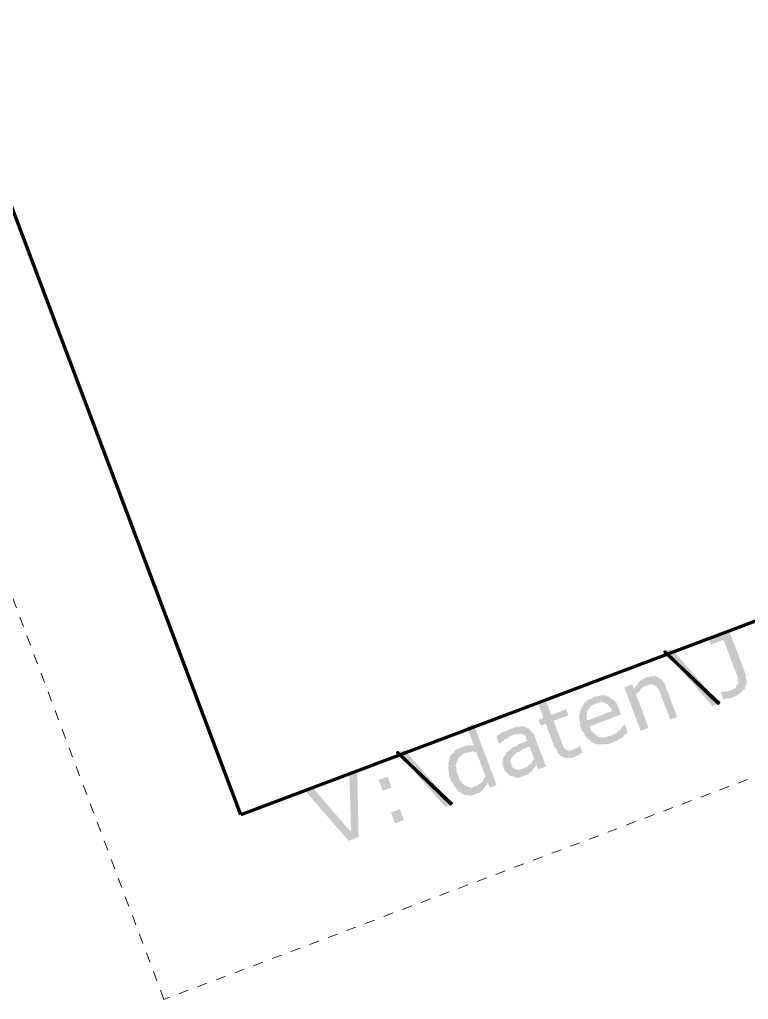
# Model space of a CAD drawing. Header units: metres. Extents: x -47 to 309, y -25 to 105.
# Drawn here: x 140.4 to 147.71, y -24.12 to -14.28 of the extents above; entities that cross this region are included whole.
import ezdxf

# ---------------------------------------------------------------- set-up
doc = ezdxf.new("R2010")
doc.units = ezdxf.units.M
doc.linetypes.add('AUSGEZOGEN', pattern=[0])
doc.linetypes.add('PUNKT2_S9', pattern=[0.001, 0, -0.001])
doc.layers.add('XR$1$STANDARD_1', color=7, linetype='AUSGEZOGEN', lineweight=25)

msp = doc.modelspace()

# ---------------------------------------------------------------- hatches: boundary and pattern name
at = {"layer": 'XR$1$STANDARD_1', "linetype": 'AUSGEZOGEN', "lineweight": 200, "transparency": 33554687}
h = msp.add_hatch(color=7, dxfattribs=at)
h.set_gradient(color2=(0, 0, 0), one_color=1)
h.paths.add_polyline_path([(147.5186, -20.4197), (147.3107, -20.4981), (147.3331, -20.5575), (147.4618, -20.509), (147.6074, -20.8952), (147.6012, -20.9088), (147.6124, -20.9385), (147.6062, -20.9522), (147.5902, -20.9695), (147.584, -20.9832), (147.5778, -20.9968), (147.5283, -21.0155), (147.6806, -20.9694), (147.6867, -20.9558), (147.6929, -20.9421), (147.6954, -20.9186), (147.6842, -20.8889), (147.6866, -20.8653), (147.6829, -20.8554)], flags=0)
h = msp.add_hatch(color=7, dxfattribs=at)
h.set_gradient(color2=(0, 0, 0), one_color=1)
h.paths.add_polyline_path([(146.8737, -20.6289), (147.4195, -21.147), (146.943, -20.6027)], flags=0)
h = msp.add_hatch(color=7, dxfattribs=at)
h.set_gradient(color2=(0, 0, 0), one_color=1)
h.paths.add_polyline_path([(147.3502, -21.1731), (146.8737, -20.6289), (147.4096, -21.1507)], flags=0)
h = msp.add_hatch(color=7, dxfattribs=at)
h.set_gradient(color2=(0, 0, 0), one_color=1)
h.paths.add_polyline_path([(146.5447, -20.9564), (146.4655, -20.9863), (146.6297, -21.422), (146.7089, -21.3921), (146.5858, -21.0654), (146.5919, -21.0517), (146.5981, -21.0381), (146.608, -21.0344), (146.6241, -21.017), (146.6303, -21.0033), (146.6463, -20.986), (146.6959, -20.9673), (146.8308, -20.9052), (146.5634, -21.0059)], flags=0)
h = msp.add_hatch(color=7, dxfattribs=at)
h.set_gradient(color2=(0, 0, 0), one_color=1)
h.paths.add_polyline_path([(146.6858, -20.8806), (146.6697, -20.898), (146.6301, -20.9129), (146.614, -20.9303), (146.598, -20.9477), (146.5918, -20.9613), (146.5757, -20.9787), (146.5696, -20.9923), (146.5634, -21.0059), (146.8308, -20.9052), (146.8171, -20.899), (146.8134, -20.8891), (146.7998, -20.8829), (146.7861, -20.8767), (146.7725, -20.8706), (146.7527, -20.878), (146.739, -20.8719), (146.6994, -20.8868)], flags=0)
h = msp.add_hatch(color=7, dxfattribs=at)
h.set_gradient(color2=(0, 0, 0), one_color=1)
h.paths.add_polyline_path([(146.8308, -20.9052), (146.6959, -20.9673), (146.7355, -20.9524), (146.7491, -20.9586), (146.7627, -20.9647), (146.7764, -20.9709), (146.79, -20.9771), (146.7937, -20.987), (146.8111, -21.003), (146.9268, -21.31), (146.9961, -21.2839), (146.8655, -20.9373), (146.8519, -20.9311), (146.8444, -20.9113)], flags=0)
h = msp.add_hatch(color=7, dxfattribs=at)
h.set_gradient(color2=(0, 0, 0), one_color=1)
h.paths.add_polyline_path([(147.4317, -21.0293), (147.4616, -21.1085), (147.5111, -21.0898), (147.5148, -21.0997), (147.594, -21.0699), (147.6101, -21.0525), (147.6398, -21.0413), (147.646, -21.0277), (147.6522, -21.014), (147.672, -21.0066), (147.6781, -20.9929), (147.6744, -20.983), (147.6806, -20.9694), (147.5283, -21.0155), (147.4986, -21.0267), (147.4751, -21.0242), (147.4552, -21.0317)], flags=0)
h = msp.add_hatch(color=7, dxfattribs=at)
h.set_gradient(color2=(0, 0, 0), one_color=1)
h.paths.add_polyline_path([(145.6842, -21.1337), (145.6049, -21.1636), (145.6535, -21.2923), (145.6039, -21.311), (145.6263, -21.3704), (145.6759, -21.3518), (145.7654, -21.5894), (145.7791, -21.5956), (145.7977, -21.6451), (145.8151, -21.6612), (145.8188, -21.6711), (145.9537, -21.6089), (145.9141, -21.6239), (145.9005, -21.6177), (145.8906, -21.6214), (145.8732, -21.6053), (145.8559, -21.5893), (145.7551, -21.3219), (145.9036, -21.2659), (145.8812, -21.2065), (145.7327, -21.2625)], flags=0)
h = msp.add_hatch(color=7, dxfattribs=at)
h.set_gradient(color2=(0, 0, 0), one_color=1)
h.paths.add_polyline_path([(146.1609, -21.0784), (146.1449, -21.0958), (146.0954, -21.1145), (146.0892, -21.1281), (146.0694, -21.1356), (146.0632, -21.1492), (146.057, -21.1628), (146.041, -21.1802), (146.0348, -21.1939), (146.1772, -21.1515), (146.2366, -21.1291), (146.2502, -21.1353), (146.2639, -21.1414), (146.2775, -21.1476), (146.2911, -21.1538), (146.3048, -21.16), (146.3122, -21.1798), (146.3259, -21.1859), (146.3408, -21.2255), (146.0932, -21.3189), (146.4138, -21.2093), (146.3915, -21.1499), (146.3741, -21.1338), (146.3704, -21.1239), (146.353, -21.1079), (146.3393, -21.1017), (146.3257, -21.0955), (146.322, -21.0856), (146.3083, -21.0794), (146.2947, -21.0733), (146.2811, -21.0671), (146.2575, -21.0647), (146.2476, -21.0684), (146.2241, -21.066), (146.1845, -21.0809)], flags=0)
h = msp.add_hatch(color=7, dxfattribs=at)
h.set_gradient(color2=(0, 0, 0), one_color=1)
h.paths.add_polyline_path([(146.0348, -21.1939), (146.0286, -21.2075), (146.0225, -21.2211), (146.0163, -21.2348), (146.02, -21.2447), (146.0138, -21.2583), (146.0114, -21.2818), (146.0151, -21.2917), (146.0127, -21.3153), (146.0239, -21.345), (146.0215, -21.3685), (146.0439, -21.4279), (146.0612, -21.444), (146.0724, -21.4737), (146.0898, -21.4898), (146.0935, -21.4997), (146.1072, -21.5059), (146.1245, -21.5219), (146.1283, -21.5318), (146.1419, -21.538), (146.1555, -21.5442), (146.3338, -21.477), (146.3102, -21.4746), (146.2607, -21.4932), (146.2471, -21.4871), (146.2372, -21.4908), (146.2236, -21.4846), (146.2, -21.4822), (146.1963, -21.4723), (146.1826, -21.4661), (146.1653, -21.45), (146.1516, -21.4439), (146.1479, -21.434), (146.1343, -21.4278), (146.1156, -21.3783), (146.4325, -21.2588), (146.4138, -21.2093), (146.0932, -21.3189), (146.0858, -21.2991), (146.0882, -21.2755), (146.0845, -21.2656), (146.0906, -21.252), (146.0931, -21.2284), (146.0992, -21.2148), (146.1153, -21.1974), (146.1215, -21.1838), (146.1277, -21.1702), (146.1772, -21.1515)], flags=0)
h = msp.add_hatch(color=7, dxfattribs=at)
h.set_gradient(color2=(0, 0, 0), one_color=1)
h.paths.add_polyline_path([(144.9525, -21.353), (144.8832, -21.3791), (144.9541, -21.5672), (144.7362, -21.6494), (144.7301, -21.663), (144.714, -21.6804), (144.7115, -21.7039), (144.8799, -21.6404), (144.9034, -21.6429), (144.943, -21.628), (144.9567, -21.6341), (144.9802, -21.6366), (145.0735, -21.8841), (145.0636, -21.8879), (145.0574, -21.9015), (145.0513, -21.9151), (145.0352, -21.9325), (145.029, -21.9461), (145.0092, -21.9536), (144.9932, -21.971), (144.9634, -21.9822), (144.8285, -22.0443), (145.0959, -21.9435), (145.1146, -21.9931), (145.1839, -21.9669)], flags=0)
h = msp.add_hatch(color=7, dxfattribs=at)
h.set_gradient(color2=(0, 0, 0), one_color=1)
h.paths.add_polyline_path([(145.313, -21.4093), (145.2338, -21.4392), (145.2177, -21.4566), (145.188, -21.4678), (145.1819, -21.4814), (145.208, -21.5507), (145.2278, -21.5433), (145.234, -21.5296), (145.2538, -21.5222), (145.2599, -21.5085), (145.2797, -21.5011), (145.2995, -21.4936), (145.3057, -21.48), (145.3354, -21.4688), (145.5, -21.3954), (145.4864, -21.3892), (145.4728, -21.3831), (145.4492, -21.3806), (145.4356, -21.3744), (145.4158, -21.3819), (145.4022, -21.3757), (145.3328, -21.4019)], flags=0)
h = msp.add_hatch(color=7, dxfattribs=at)
h.set_gradient(color2=(0, 0, 0), one_color=1)
h.paths.add_polyline_path([(145.5, -21.3954), (145.3354, -21.4688), (145.375, -21.4538), (145.3887, -21.46), (145.4184, -21.4488), (145.432, -21.455), (145.4556, -21.4574), (145.4593, -21.4673), (145.4729, -21.4735), (145.4916, -21.523), (145.4025, -21.5566), (145.3963, -21.5702), (145.3765, -21.5777), (145.3369, -21.5926), (145.3307, -21.6062), (145.3109, -21.6137), (145.3047, -21.6273), (145.2849, -21.6348), (145.2787, -21.6484), (145.2726, -21.6621), (145.2565, -21.6795), (145.514, -21.5824), (145.5588, -21.7012), (145.5526, -21.7149), (145.5365, -21.7322), (145.5303, -21.7459), (145.5143, -21.7632), (145.5044, -21.767), (145.4982, -21.7806), (145.4487, -21.7993), (145.3039, -21.8652), (145.5812, -21.7607), (145.5998, -21.8102), (145.679, -21.7803), (145.5559, -21.4535), (145.5422, -21.4474), (145.5348, -21.4275), (145.5211, -21.4214), (145.5174, -21.4115)], flags=0)
h = msp.add_hatch(color=7, dxfattribs=at)
h.set_gradient(color2=(0, 0, 0), one_color=1)
h.paths.add_polyline_path([(146.4698, -21.3579), (146.4599, -21.3616), (146.4637, -21.3715), (146.4439, -21.379), (146.4377, -21.3926), (146.4315, -21.4062), (146.4154, -21.4236), (146.3956, -21.4311), (146.3895, -21.4447), (146.3399, -21.4634), (146.3338, -21.477), (146.1555, -21.5442), (146.1692, -21.5504), (146.1828, -21.5565), (146.2063, -21.559), (146.2162, -21.5552), (146.2299, -21.5614), (146.2497, -21.5539), (146.2633, -21.5601), (146.2831, -21.5526), (146.2968, -21.5588), (146.3562, -21.5364), (146.4057, -21.5178), (146.4119, -21.5041), (146.4317, -21.4967), (146.4416, -21.4929), (146.4576, -21.4756), (146.4737, -21.4582), (146.4836, -21.4545), (146.4997, -21.4371)], flags=0)
h = msp.add_hatch(color=7, dxfattribs=at)
h.set_gradient(color2=(0, 0, 0), one_color=1)
h.paths.add_polyline_path([(144.19, -21.6404), (144.7358, -22.1584), (144.2593, -21.6142)], flags=0)
h = msp.add_hatch(color=7, dxfattribs=at)
h.set_gradient(color2=(0, 0, 0), one_color=1)
h.paths.add_polyline_path([(144.6665, -22.1846), (144.19, -21.6404), (144.7259, -22.1622)], flags=0)
h = msp.add_hatch(color=7, dxfattribs=at)
h.set_gradient(color2=(0, 0, 0), one_color=1)
h.paths.add_polyline_path([(144.8241, -21.5823), (144.8179, -21.596), (144.7684, -21.6146), (144.7622, -21.6283), (144.7461, -21.6456), (144.7362, -21.6494), (144.9541, -21.5672), (144.9442, -21.571), (144.9206, -21.5685), (144.9107, -21.5723), (144.8872, -21.5698), (144.8476, -21.5848)], flags=0)
h = msp.add_hatch(color=7, dxfattribs=at)
h.set_gradient(color2=(0, 0, 0), one_color=1)
h.paths.add_polyline_path([(145.2565, -21.6795), (145.2503, -21.6931), (145.2442, -21.7067), (145.2417, -21.7303), (145.2455, -21.7402), (145.243, -21.7637), (145.2691, -21.833), (145.2828, -21.8392), (145.3001, -21.8553), (145.3039, -21.8652), (145.4487, -21.7993), (145.4091, -21.8142), (145.3855, -21.8118), (145.3719, -21.8056), (145.3583, -21.7994), (145.3446, -21.7933), (145.3222, -21.7338), (145.3247, -21.7103), (145.3308, -21.6967), (145.3407, -21.6929), (145.3469, -21.6793), (145.3531, -21.6657), (145.3729, -21.6582), (145.3791, -21.6446), (145.4187, -21.6296), (145.4348, -21.6123), (145.514, -21.5824)], flags=0)
h = msp.add_hatch(color=7, dxfattribs=at)
h.set_gradient(color2=(0, 0, 0), one_color=1)
h.paths.add_polyline_path([(146.0193, -21.5729), (146.0094, -21.5766), (145.9933, -21.594), (145.9537, -21.6089), (145.8188, -21.6711), (145.8325, -21.6773), (145.8461, -21.6834), (145.8597, -21.6896), (145.8734, -21.6958), (145.8969, -21.6982), (145.9068, -21.6945), (145.9303, -21.6969), (146.0096, -21.6671), (146.0157, -21.6534), (146.0455, -21.6422)], flags=0)
h = msp.add_hatch(color=7, dxfattribs=at)
h.set_gradient(color2=(0, 0, 0), one_color=1)
h.paths.add_polyline_path([(144.7115, -21.7039), (144.7054, -21.7175), (144.7029, -21.7411), (144.6968, -21.7547), (144.7042, -21.7745), (144.6981, -21.7881), (144.7018, -21.798), (144.6956, -21.8117), (144.7068, -21.8414), (144.7044, -21.8649), (144.7305, -21.9342), (144.7479, -21.9503), (144.7591, -21.98), (144.7764, -21.9961), (144.7802, -22.006), (144.7975, -22.0221), (144.8013, -22.032), (144.8149, -22.0382), (144.8285, -22.0443), (144.9634, -21.9822), (144.9238, -21.9971), (144.9102, -21.9909), (144.8966, -21.9848), (144.8829, -21.9786), (144.8693, -21.9724), (144.8557, -21.9662), (144.8519, -21.9563), (144.8383, -21.9502), (144.8308, -21.9304), (144.8172, -21.9242), (144.7799, -21.8252), (144.7823, -21.8016), (144.7711, -21.7719), (144.7773, -21.7583), (144.7834, -21.7446), (144.7797, -21.7347), (144.7896, -21.731), (144.7921, -21.7075), (144.7982, -21.6938), (144.8081, -21.6901), (144.8143, -21.6765), (144.8341, -21.669), (144.8502, -21.6516), (144.8601, -21.6479)], flags=0)
h = msp.add_hatch(color=7, dxfattribs=at)
h.set_gradient(color2=(0, 0, 0), one_color=1)
h.paths.add_polyline_path([(143.7852, -21.8268), (143.706, -21.8567), (143.7218, -22.4388), (143.6985, -22.5268), (143.7975, -22.4895)], flags=0)
h = msp.add_hatch(color=7, dxfattribs=at)
h.set_gradient(color2=(0, 0, 0), one_color=1)
h.paths.add_polyline_path([(145.3039, -21.8652), (145.3175, -21.8713), (145.3311, -21.8775), (145.3547, -21.8799), (145.3683, -21.8861), (145.382, -21.8923), (145.4055, -21.8947), (145.5045, -21.8574), (145.5107, -21.8438), (145.5305, -21.8363), (145.5367, -21.8227), (145.5466, -21.8189), (145.5527, -21.8053), (145.5688, -21.7879), (145.575, -21.7743), (145.5812, -21.7607)], flags=0)
h = msp.add_hatch(color=7, dxfattribs=at)
h.set_gradient(color2=(0, 0, 0), one_color=1)
h.paths.add_polyline_path([(144.0407, -22.0246), (144.1299, -21.991), (144.0888, -21.8821), (143.9997, -21.9156)], flags=0)
h = msp.add_hatch(color=7, dxfattribs=at)
h.set_gradient(color2=(0, 0, 0), one_color=1)
h.paths.add_polyline_path([(143.3396, -21.9948), (143.2604, -22.0246), (143.6985, -22.5268), (143.7218, -22.4388)], flags=0)
h = msp.add_hatch(color=7, dxfattribs=at)
h.set_gradient(color2=(0, 0, 0), one_color=1)
h.paths.add_polyline_path([(144.8285, -22.0443), (144.8459, -22.0604), (144.8595, -22.0666), (144.8831, -22.069), (144.893, -22.0653), (144.9066, -22.0714), (144.9302, -22.0739), (145.0193, -22.0403), (145.0354, -22.0229), (145.0453, -22.0192), (145.0514, -22.0056), (145.0675, -21.9882), (145.0737, -21.9746), (145.0897, -21.9572), (145.0959, -21.9435)], flags=0)
h = msp.add_hatch(color=7, dxfattribs=at)
h.set_gradient(color2=(0, 0, 0), one_color=1)
h.paths.add_polyline_path([(144.1639, -22.3514), (144.253, -22.3178), (144.212, -22.2088), (144.1228, -22.2424)], flags=0)

# ---------------------------------------------------------------- linework, layer by layer
at = {"layer": 'XR$1$STANDARD_1', "color": 7, "linetype": 'PUNKT2_S9', "lineweight": 13, "transparency": 33554687}
msp.add_lwpolyline([(104.7989, 74.1714), (174.2871, 100.3614), (211.3326, 2.071), (141.8444, -24.119), (104.7989, 74.1714)], close=True, dxfattribs=at)
at = {"layer": 'XR$1$STANDARD_1', "color": 7, "linetype": 'AUSGEZOGEN', "lineweight": 200, "transparency": 33554687}
msp.add_lwpolyline([(109.9508, 64.403), (155.5735, 81.5981), (152.4868, 89.7878), (172.7284, 97.4168), (208.4809, 2.5569), (142.6167, -22.2672), (109.9508, 64.403)], close=True, dxfattribs=at)
for points in [[(147.4096, -21.1507), (146.8737, -20.6289), (147.4195, -21.147)], [(144.7259, -22.1622), (144.19, -21.6404), (144.7358, -22.1584)]]:
    msp.add_lwpolyline(points, dxfattribs=at)

doc.saveas('drawing.dxf')
